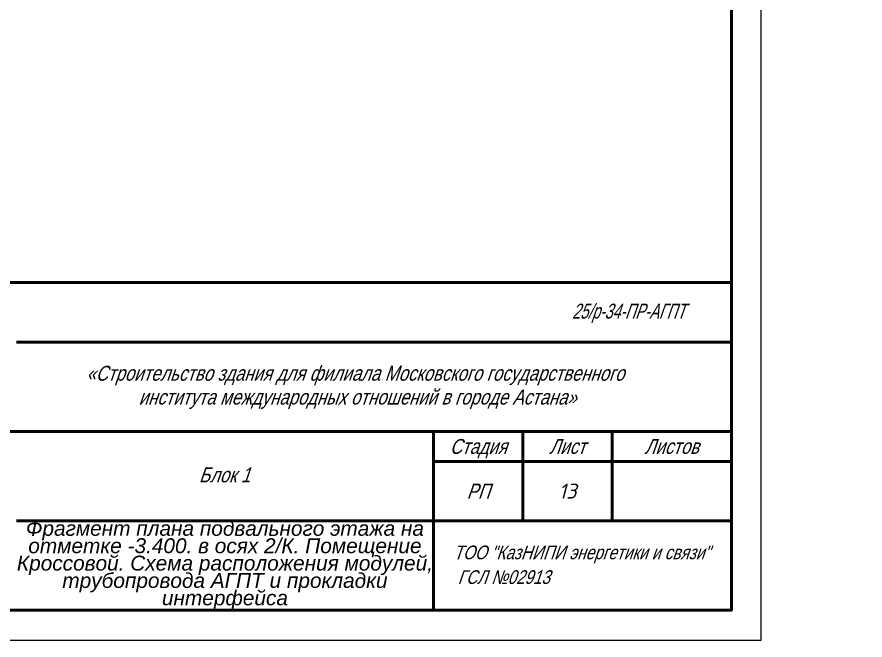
# Model space of a CAD drawing. Header units: millimetres. Extents: x -26895 to 107134, y 1241 to 21401.
# Drawn here: x 47798 to 53491, y 1241 to 5426 of the extents above; entities that cross this region are included whole.
import ezdxf
from ezdxf import colors
from ezdxf.entities.mleader import LeaderData, LeaderLine
from ezdxf.enums import TextEntityAlignment as Align
from ezdxf.math import Vec2, Vec3

# ---------------------------------------------------------------- set-up
doc = ezdxf.new("R2010")
doc.units = ezdxf.units.MM
doc.layers.add('4.4.4._Сэндвич', color=252, linetype='Continuous', lineweight=53)
doc.layers.add('RC-Выноски', color=7, linetype='Continuous', lineweight=0)
doc.layers.add('STANDARD', color=18, linetype='Continuous', lineweight=25, true_color=0x000000)
doc.styles.add('ARIAL', font='arial.ttf')
doc.styles.add('RubezhCAD', font='arial.ttf', dxfattribs={"width": 0.8})
doc.styles.add('Архитектурный', font='isocpeui.ttf')

# ---------------------------------------------------------------- blocks, each defined once
blk = doc.blocks.new('*U37')
at = {"lineweight": 0}
blk.add_lwpolyline([(-415, -5), (5, -5), (5, 292), (-415, 292)], close=True, dxfattribs=at)
at = {"color": 0, "linetype": 'Continuous', "lineweight": 50}
blk.add_lwpolyline([(-395, 287), (0, 287), (0, 0), (-395, 0)], close=True, dxfattribs=at)
at = {"lineweight": 0}
blk.add_lwpolyline([(0, -5), (5, -5), (5, 0)], dxfattribs=at)
at = {"layer": 'STANDARD', "color": 0, "linetype": 'Continuous', "lineweight": 50}
for p, q in [((-185, 55), (0, 55)), ((-120, 45), (0, 45)), ((-185, 30), (0, 30)), ((-50, 0), (-50, 30)), ((-35, 15), (-35, 30)), ((-20, 30), (-20, 15)), ((-50, 25), (0, 25)), ((-120, 15), (0, 15))]:
    blk.add_line(p, q, dxfattribs=at)
at = {"layer": 'STANDARD', "color": 0, "linetype": 'Continuous', "lineweight": 13}
for p, q in [((-50, 15), (0, 15)), ((-50, 0), (-50, 15)), ((0, 15), (0, 0)), ((0, 0), (-185, 0))]:
    blk.add_line(p, q, dxfattribs=at)
at = {"layer": 'STANDARD', "color": 0, "linetype": 'Continuous', "lineweight": 13, "style": 'ARIAL', "oblique": 19}
for s, width, p, p2 in [('25/р-34-ПР-АГПТ', 0.68161, (-26.75, 48.97), (-7.75, 48.97)), ('«Строительство здания для филиала Московского государственного ', 0.80229, (-108.27, 38.54), (-17.24, 38.54)), ('института международных отношений в городе Астана»', 0.801042, (-99.49, 34.54), (-26.02, 34.54)), ('Листов', 0.802125, (-14.62, 26.25), (-5.48, 26.25)), ('Блок 1', 0.802776, (-89.38, 21.48), (-80.78, 21.48)), ('РП', 0.798948, (-44.43, 18.75), (-40.57, 18.75))]:
    blk.add_text(s, height=2.5, dxfattribs=dict(at, width=width)).set_placement(p, p2, align=Align.FIT)
at = {"layer": 'STANDARD', "color": 0, "linetype": 'Continuous', "lineweight": 50, "style": 'ARIAL', "oblique": 19}
for s, width, p, p2 in [('Стадия', 0.800956, (-47.28, 26.25), (-37.72, 26.25)), ('Лист', 0.799437, (-30.6, 26.25), (-24.53, 26.25))]:
    blk.add_text(s, height=2.5, dxfattribs=dict(at, width=width)).set_placement(p, p2, align=Align.FIT)
at = {"layer": 'STANDARD', "color": 0, "linetype": 'Continuous', "lineweight": 5, "style": 'ARIAL', "oblique": 19}
for s, width, p, p2 in [('ТОО "КазНИПИ энергетики и связи" ', 0.800126, (-46.66, 8.56), (-2.96, 8.56)), (' ГСЛ №02913                               ', 0.795255, (-46.66, 4.42), (-8.48, 4.42))]:
    blk.add_text(s, height=2.3, dxfattribs=dict(at, width=width)).set_placement(p, p2, align=Align.FIT)
blk = doc.blocks.new('монтBTH')
at = {"layer": 'RC-Выноски'}
ml = blk.add_multileader_mtext('Standard', dxfattribs=at)
ml.set_content('труба гофрированная', color=256, style='RubezhCAD')
ml.set_leader_properties()
ml.build(insert=Vec2(0, 0))
ml.multileader.update_dxf_attribs({"text_left_attachment_type": 2, "dogleg_length": 2, "arrow_head_size": 400, "scale": 100})
ctx = ml.context
ctx.base_point, ctx.scale, ctx.char_height, ctx.arrow_head_size, ctx.landing_gap_size, ctx.plane_origin = Vec3(4840290, -934409), 100, 250, 400, 100, Vec3(4361989, -1122393)
ctx.left_attachment, ctx.text_align_type = 2, 1
notes = []
notes.append((ctx, [(1, (1, 1, 0), (4843511, -934406), (-1, 0), 200, [(0, [(4843857, -933478)], 0, [])])]))
ctx.mtext.insert, ctx.mtext.width, ctx.mtext.alignment, ctx.mtext.flow_direction = Vec3(4841800, -934244), 2861.91, 2, 5
ml = blk.add_multileader_mtext('Standard', dxfattribs=at)
ml.set_content('скоба крепежная', color=256, style='RubezhCAD')
ml.set_leader_properties()
ml.build(insert=Vec2(0, 0))
ml.multileader.update_dxf_attribs({"text_left_attachment_type": 2, "dogleg_length": 2, "arrow_head_size": 400, "scale": 100})
ctx = ml.context
ctx.base_point, ctx.scale, ctx.char_height, ctx.arrow_head_size, ctx.landing_gap_size, ctx.plane_origin = Vec3(4840942, -935134), 100, 250, 400, 100, Vec3(4361989, -1123118)
ctx.left_attachment, ctx.text_align_type = 2, 1
notes.append((ctx, [(1, (1, 1, 0), (4843511, -935131), (-1, 0), 200, [(0, [(4844253, -933754)], 0, [])])]))
ctx.mtext.insert, ctx.mtext.width, ctx.mtext.alignment, ctx.mtext.flow_direction = Vec3(4842127, -934971), 2861.91, 2, 5
ml = blk.add_multileader_mtext('Standard', dxfattribs=at)
ml.set_content('Извещатель пожарный дымовой', color=256, style='RubezhCAD')
ml.set_leader_properties()
ml.build(insert=Vec2(0, 0))
ml.multileader.update_dxf_attribs({"text_left_attachment_type": 2, "dogleg_length": 2, "arrow_head_size": 400, "scale": 100})
ctx = ml.context
ctx.base_point, ctx.scale, ctx.char_height, ctx.arrow_head_size, ctx.landing_gap_size, ctx.plane_origin = Vec3(4844143, -935339), 100, 250, 400, 100, Vec3(4365549, -1123118)
ctx.left_attachment, ctx.text_align_type = 2, 1
notes.append((ctx, [(1, (1, 1, 0), (4847071, -935131), (-1, 0), 200, [(0, [(4846626, -933853)], 0, [])])]))
ctx.mtext.insert, ctx.mtext.width, ctx.mtext.alignment, ctx.mtext.flow_direction = Vec3(4845507, -934971), 2861.91, 2, 5
for ctx, leaders in notes:
    for number, flags, end, landing, length, lines in leaders:
        leader = LeaderData()
        leader.index, (leader.has_last_leader_line, leader.has_dogleg_vector, leader.attachment_direction) = number, flags
        leader.last_leader_point, leader.dogleg_vector, leader.dogleg_length = Vec3(end), Vec3(landing), length
        for number, points, colour, breaks in lines:
            line = LeaderLine()
            line.index, line.vertices, line.color, line.breaks = number, Vec3.list(points), colors.encode_raw_color(colour), breaks
            leader.lines.append(line)
        ctx.leaders.append(leader)

msp = doc.modelspace()

# ---------------------------------------------------------------- block references
ref = msp.add_blockref('*U37', (52594.1, 1441.4), dxfattribs=dict(xscale=40, yscale=40, zscale=40))
ref.add_attrib('ЛИСТ_первый', '13', dxfattribs={"height": 100, "style": 'Архитектурный'}).set_placement((51494.1, 2241.4), align=Align.MIDDLE_CENTER)
at = {"layer": '4.4.4._Сэндвич', "color": 1, "lineweight": 0, "xscale": 0.35, "yscale": 0.35, "zscale": 0.35}
msp.add_blockref('монтBTH', (-1638877.2, 331788.4), dxfattribs=at)

# ---------------------------------------------------------------- texts
at = {"layer": '4.4.4._Сэндвич', "color": 0, "lineweight": 30, "insert": (47794.1, 2041.4), "char_height": 100, "attachment_point": 1, "style": 'ARIAL'}
msp.add_mtext_dynamic_manual_height_columns('\\pxsm0.7,qc;{\\fArial|b0|i1|c204|p34;Фрагмент плана подвального этажа на отметке -3.400. в осях 2/К. Помещение Кроссовой. Cхема расположения модулей, трубопровода АГПТ и прокладки интерфейса}', width=2799.528, gutter_width=1125, heights=[0], dxfattribs=at)

doc.saveas('drawing.dxf')
